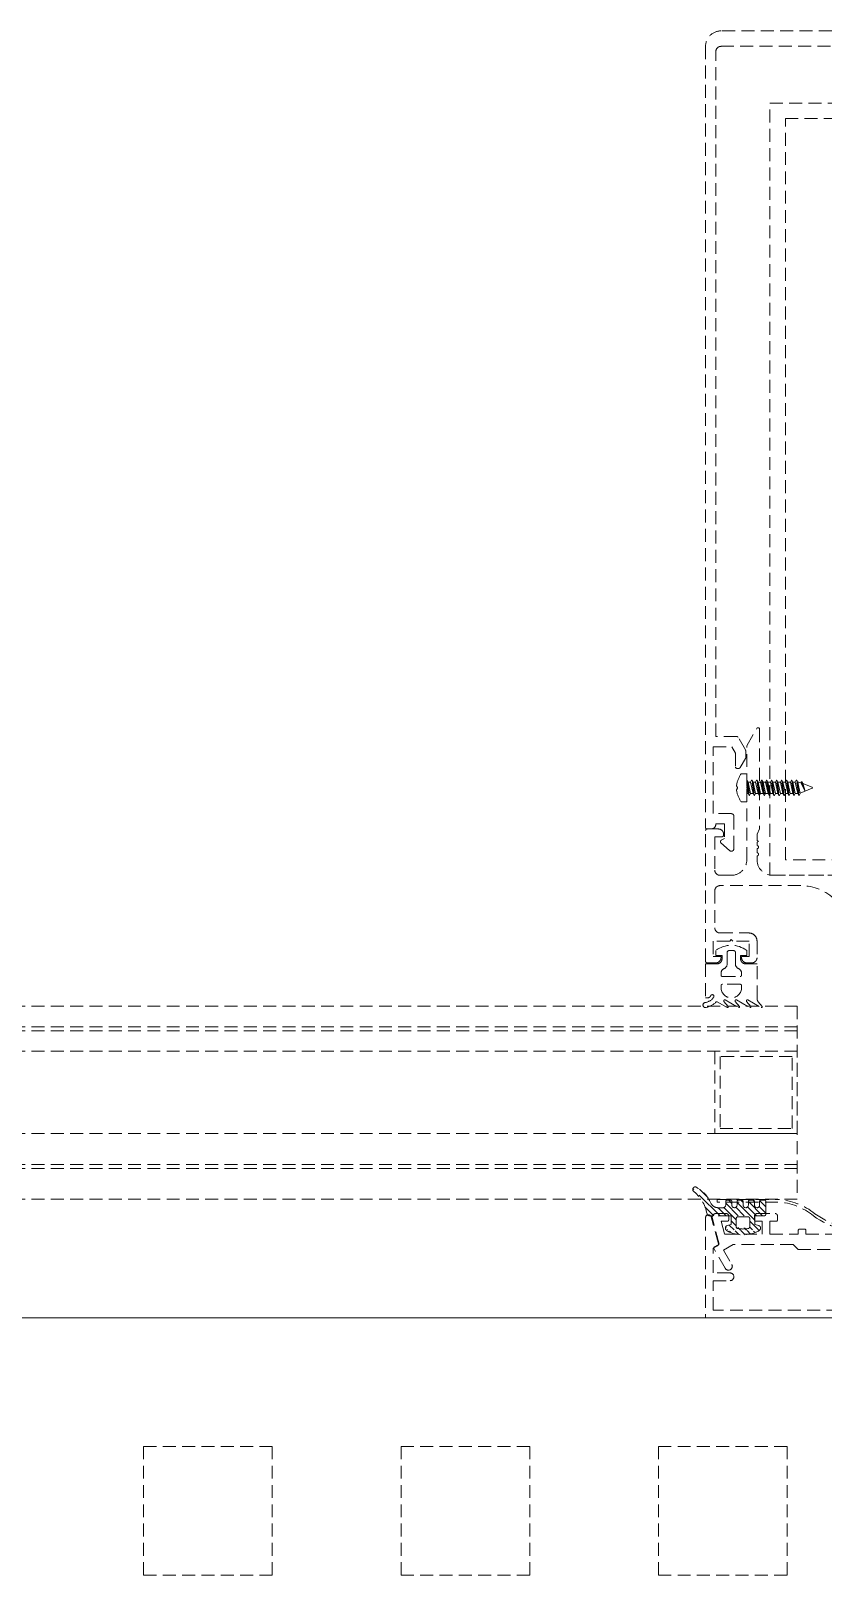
# Model space of a CAD drawing. Extents: x -1457 to 23780, y -2071 to 4205.
# Drawn here: x 4472.81 to 4488.2, y 315 to 345 of the extents above; entities that cross this region are included whole.
import ezdxf

# ---------------------------------------------------------------- set-up
doc = ezdxf.new("R2010")
doc.units = 0
doc.header["$MEASUREMENT"] = 0
doc.linetypes.add('HIDDEN', pattern=[0.375, 0.25, -0.125])
doc.layers.add('M-TEFRIS2-015', color=129, linetype='Continuous', lineweight=9)

msp = doc.modelspace()

# ---------------------------------------------------------------- hatches: boundary and pattern name
at = {"layer": 'M-TEFRIS2-015', "linetype": 'HIDDEN', "lineweight": 0}
h = msp.add_hatch(dxfattribs=at)
h.set_pattern_fill('LINE', color=256, scale=0.666667, angle=585, style=0)
h.set_pattern_definition([(135, (4543.24924, 201.40813), (0.058925565, 0.058925565), [])])
edge = h.paths.add_edge_path()
edge.add_arc((4485.443, 321.984), 0.625, 382.6612, 422.8, ccw=False)
edge.add_arc((4486.164, 322.298), 0.162, 207.04, 269.8973)
edge.add_line((4486.163, 322.137), (4486.244, 322.137))
edge.add_line((4486.244, 322.137), (4486.258, 322.137))
edge.add_line((4486.258, 322.137), (4486.265, 322.137))
edge.add_line((4486.265, 322.137), (4486.272, 322.139))
edge.add_line((4486.272, 322.139), (4486.28, 322.142))
edge.add_line((4486.28, 322.142), (4486.287, 322.146))
edge.add_line((4486.287, 322.146), (4486.293, 322.151))
edge.add_line((4486.293, 322.151), (4486.298, 322.158))
edge.add_line((4486.298, 322.158), (4486.303, 322.165))
edge.add_line((4486.303, 322.165), (4486.306, 322.172))
edge.add_line((4486.306, 322.172), (4486.308, 322.187))
edge.add_line((4486.308, 322.187), (4486.308, 322.262))
edge.add_line((4486.308, 322.262), (4486.308, 322.265))
edge.add_line((4486.308, 322.265), (4486.309, 322.268))
edge.add_line((4486.309, 322.268), (4486.31, 322.271))
edge.add_line((4486.31, 322.271), (4486.311, 322.274))
edge.add_line((4486.311, 322.274), (4486.314, 322.276))
edge.add_line((4486.314, 322.276), (4486.316, 322.279))
edge.add_line((4486.316, 322.279), (4486.319, 322.28))
edge.add_line((4486.319, 322.28), (4486.322, 322.281))
edge.add_line((4486.322, 322.281), (4486.328, 322.282))
edge.add_line((4486.328, 322.282), (4486.408, 322.282))
edge.add_line((4486.408, 322.282), (4486.411, 322.282))
edge.add_line((4486.411, 322.282), (4486.414, 322.281))
edge.add_line((4486.414, 322.281), (4486.417, 322.28))
edge.add_line((4486.417, 322.28), (4486.419, 322.279))
edge.add_line((4486.419, 322.279), (4486.422, 322.276))
edge.add_line((4486.422, 322.276), (4486.424, 322.274))
edge.add_line((4486.424, 322.274), (4486.426, 322.271))
edge.add_line((4486.426, 322.271), (4486.427, 322.268))
edge.add_line((4486.427, 322.268), (4486.428, 322.262))
edge.add_line((4486.428, 322.262), (4486.428, 322.187))
edge.add_line((4486.428, 322.187), (4486.428, 322.179))
edge.add_line((4486.428, 322.179), (4486.43, 322.172))
edge.add_line((4486.43, 322.172), (4486.433, 322.165))
edge.add_line((4486.433, 322.165), (4486.437, 322.158))
edge.add_line((4486.437, 322.158), (4486.442, 322.151))
edge.add_line((4486.442, 322.151), (4486.449, 322.146))
edge.add_line((4486.449, 322.146), (4486.456, 322.142))
edge.add_line((4486.456, 322.142), (4486.463, 322.139))
edge.add_line((4486.463, 322.139), (4486.478, 322.137))
edge.add_line((4486.478, 322.137), (4486.485, 322.137))
edge.add_line((4486.485, 322.137), (4486.492, 322.139))
edge.add_line((4486.492, 322.139), (4486.5, 322.142))
edge.add_line((4486.5, 322.142), (4486.507, 322.146))
edge.add_line((4486.507, 322.146), (4486.513, 322.151))
edge.add_line((4486.513, 322.151), (4486.518, 322.158))
edge.add_line((4486.518, 322.158), (4486.523, 322.165))
edge.add_line((4486.523, 322.165), (4486.526, 322.172))
edge.add_line((4486.526, 322.172), (4486.528, 322.187))
edge.add_line((4486.528, 322.187), (4486.528, 322.262))
edge.add_line((4486.528, 322.262), (4486.528, 322.265))
edge.add_line((4486.528, 322.265), (4486.529, 322.268))
edge.add_line((4486.529, 322.268), (4486.53, 322.271))
edge.add_line((4486.53, 322.271), (4486.531, 322.274))
edge.add_line((4486.531, 322.274), (4486.534, 322.276))
edge.add_line((4486.534, 322.276), (4486.536, 322.279))
edge.add_line((4486.536, 322.279), (4486.539, 322.28))
edge.add_line((4486.539, 322.28), (4486.542, 322.281))
edge.add_line((4486.542, 322.281), (4486.548, 322.282))
edge.add_line((4486.548, 322.282), (4486.628, 322.282))
edge.add_line((4486.628, 322.282), (4486.631, 322.282))
edge.add_line((4486.631, 322.282), (4486.634, 322.281))
edge.add_line((4486.634, 322.281), (4486.637, 322.28))
edge.add_line((4486.637, 322.28), (4486.639, 322.279))
edge.add_line((4486.639, 322.279), (4486.642, 322.276))
edge.add_line((4486.642, 322.276), (4486.644, 322.274))
edge.add_line((4486.644, 322.274), (4486.646, 322.271))
edge.add_line((4486.646, 322.271), (4486.647, 322.268))
edge.add_line((4486.647, 322.268), (4486.648, 322.262))
edge.add_line((4486.648, 322.262), (4486.648, 322.187))
edge.add_line((4486.648, 322.187), (4486.648, 322.179))
edge.add_line((4486.648, 322.179), (4486.65, 322.172))
edge.add_line((4486.65, 322.172), (4486.653, 322.165))
edge.add_line((4486.653, 322.165), (4486.657, 322.158))
edge.add_line((4486.657, 322.158), (4486.662, 322.151))
edge.add_line((4486.662, 322.151), (4486.669, 322.146))
edge.add_line((4486.669, 322.146), (4486.676, 322.142))
edge.add_line((4486.676, 322.142), (4486.683, 322.139))
edge.add_line((4486.683, 322.139), (4486.698, 322.137))
edge.add_line((4486.698, 322.137), (4486.705, 322.137))
edge.add_line((4486.705, 322.137), (4486.712, 322.139))
edge.add_line((4486.712, 322.139), (4486.72, 322.142))
edge.add_line((4486.72, 322.142), (4486.727, 322.146))
edge.add_line((4486.727, 322.146), (4486.733, 322.151))
edge.add_line((4486.733, 322.151), (4486.738, 322.158))
edge.add_line((4486.738, 322.158), (4486.743, 322.165))
edge.add_line((4486.743, 322.165), (4486.746, 322.172))
edge.add_line((4486.746, 322.172), (4486.748, 322.187))
edge.add_line((4486.748, 322.187), (4486.748, 322.262))
edge.add_line((4486.748, 322.262), (4486.748, 322.265))
edge.add_line((4486.748, 322.265), (4486.749, 322.268))
edge.add_line((4486.749, 322.268), (4486.75, 322.271))
edge.add_line((4486.75, 322.271), (4486.751, 322.274))
edge.add_line((4486.751, 322.274), (4486.754, 322.276))
edge.add_line((4486.754, 322.276), (4486.756, 322.279))
edge.add_line((4486.756, 322.279), (4486.759, 322.28))
edge.add_line((4486.759, 322.28), (4486.762, 322.281))
edge.add_line((4486.762, 322.281), (4486.768, 322.282))
edge.add_line((4486.768, 322.282), (4486.848, 322.282))
edge.add_line((4486.848, 322.282), (4486.851, 322.282))
edge.add_line((4486.851, 322.282), (4486.854, 322.281))
edge.add_line((4486.854, 322.281), (4486.857, 322.28))
edge.add_line((4486.857, 322.28), (4486.859, 322.279))
edge.add_line((4486.859, 322.279), (4486.862, 322.276))
edge.add_line((4486.862, 322.276), (4486.864, 322.274))
edge.add_line((4486.864, 322.274), (4486.866, 322.271))
edge.add_line((4486.866, 322.271), (4486.867, 322.268))
edge.add_line((4486.867, 322.268), (4486.868, 322.262))
edge.add_line((4486.868, 322.262), (4486.868, 322.187))
edge.add_line((4486.868, 322.187), (4486.868, 322.179))
edge.add_line((4486.868, 322.179), (4486.87, 322.172))
edge.add_line((4486.87, 322.172), (4486.873, 322.165))
edge.add_line((4486.873, 322.165), (4486.877, 322.158))
edge.add_line((4486.877, 322.158), (4486.882, 322.151))
edge.add_line((4486.882, 322.151), (4486.889, 322.146))
edge.add_line((4486.889, 322.146), (4486.896, 322.142))
edge.add_line((4486.896, 322.142), (4486.903, 322.139))
edge.add_line((4486.903, 322.139), (4486.918, 322.137))
edge.add_line((4486.918, 322.137), (4486.925, 322.137))
edge.add_line((4486.925, 322.137), (4486.932, 322.139))
edge.add_line((4486.932, 322.139), (4486.94, 322.142))
edge.add_line((4486.94, 322.142), (4486.947, 322.146))
edge.add_line((4486.947, 322.146), (4486.953, 322.151))
edge.add_line((4486.953, 322.151), (4486.958, 322.158))
edge.add_line((4486.958, 322.158), (4486.963, 322.165))
edge.add_line((4486.963, 322.165), (4486.966, 322.172))
edge.add_line((4486.966, 322.172), (4486.968, 322.187))
edge.add_line((4486.968, 322.187), (4486.968, 322.262))
edge.add_line((4486.968, 322.262), (4486.968, 322.265))
edge.add_line((4486.968, 322.265), (4486.969, 322.268))
edge.add_line((4486.969, 322.268), (4486.97, 322.271))
edge.add_line((4486.97, 322.271), (4486.971, 322.274))
edge.add_line((4486.971, 322.274), (4486.974, 322.276))
edge.add_line((4486.974, 322.276), (4486.976, 322.279))
edge.add_line((4486.976, 322.279), (4486.979, 322.28))
edge.add_line((4486.979, 322.28), (4486.982, 322.281))
edge.add_line((4486.982, 322.281), (4486.988, 322.282))
edge.add_line((4486.988, 322.282), (4487.068, 322.282))
edge.add_line((4487.068, 322.282), (4487.071, 322.282))
edge.add_line((4487.071, 322.282), (4487.074, 322.282))
edge.add_line((4487.074, 322.282), (4487.077, 322.28))
edge.add_line((4487.077, 322.28), (4487.079, 322.279))
edge.add_line((4487.079, 322.279), (4487.082, 322.277))
edge.add_line((4487.082, 322.277), (4487.084, 322.274))
edge.add_line((4487.084, 322.274), (4487.086, 322.271))
edge.add_line((4487.086, 322.271), (4487.087, 322.268))
edge.add_line((4487.087, 322.268), (4487.088, 322.262))
edge.add_line((4487.088, 322.262), (4487.088, 322.011))
edge.add_arc((4487.058, 322.011), 0.03, 270, 360, ccw=False)
edge.add_line((4487.058, 321.981), (4486.874, 321.981))
edge.add_line((4486.874, 321.981), (4486.874, 321.811))
edge.add_line((4486.874, 321.811), (4486.949, 321.791))
edge.add_arc((4486.936, 321.743), 0.05, 327.9606, 435.4015, ccw=False)
edge.add_arc((4486.894, 321.769), 0.1, 296.3878, 327.9606, ccw=False)
edge.add_arc((4486.644, 322.273), 0.663, 243.6122, 296.3878, ccw=False)
edge.add_arc((4486.394, 321.769), 0.1, 212.0394, 243.6122, ccw=False)
edge.add_arc((4486.351, 321.743), 0.05, 104.5985, 212.0394, ccw=False)
edge.add_line((4486.339, 321.791), (4486.414, 321.811))
edge.add_line((4486.414, 321.811), (4486.414, 321.981))
edge.add_line((4486.414, 321.981), (4485.994, 321.981))
edge.add_arc((4485.994, 322.031), 0.05, 193.1598, 270, ccw=False)
edge.add_arc((4485.196, 321.875), 0.763, 370.8798, 411.3382)
edge.add_arc((4485.716, 322.493), 0.0486, 74.5683, 206.9707, ccw=False)
edge = h.paths.add_edge_path(flags=16)
edge.add_arc((4486.544, 321.783), 0.03, 180, 259.176, ccw=False)
edge.add_line((4486.514, 321.783), (4486.514, 321.951))
edge.add_arc((4486.544, 321.951), 0.03, 90, 180, ccw=False)
edge.add_line((4486.544, 321.981), (4486.744, 321.981))
edge.add_arc((4486.744, 321.951), 0.03, 360, 450, ccw=False)
edge.add_line((4486.774, 321.951), (4486.774, 321.783))
edge.add_arc((4486.744, 321.783), 0.03, 280.824, 360, ccw=False)
edge.add_arc((4486.644, 322.306), 0.562, 259.176, 280.824, ccw=False)

# ---------------------------------------------------------------- linework, layer by layer
for p, q in [((4486.608, 330.565), (4486.717, 330.565)), ((4486.717, 330.024), (4486.717, 330.565)), ((4486.724, 330.441), (4486.717, 330.441)), ((4486.764, 330.148), (4486.717, 330.435)), ((4486.717, 330.309), (4486.744, 330.183)), ((4486.724, 330.441), (4486.772, 330.148)), ((4486.744, 330.407), (4486.724, 330.441)), ((4486.792, 330.407), (4486.744, 330.407)), ((4486.792, 330.183), (4486.744, 330.407)), ((4486.812, 330.441), (4486.792, 330.407)), ((4486.792, 330.407), (4486.84, 330.183)), ((4486.82, 330.441), (4486.812, 330.441)), ((4486.86, 330.148), (4486.812, 330.441)), ((4486.84, 330.407), (4486.82, 330.441)), ((4486.82, 330.441), (4486.868, 330.148)), ((4486.889, 330.407), (4486.84, 330.407)), ((4486.888, 330.183), (4486.84, 330.407)), ((4486.909, 330.441), (4486.889, 330.407)), ((4486.889, 330.407), (4486.937, 330.183)), ((4486.917, 330.441), (4486.909, 330.441)), ((4486.957, 330.148), (4486.909, 330.441)), ((4486.937, 330.407), (4486.917, 330.441)), ((4486.917, 330.441), (4486.965, 330.148)), ((4486.985, 330.183), (4486.937, 330.407)), ((4486.985, 330.407), (4486.937, 330.407)), ((4487.005, 330.441), (4486.985, 330.407)), ((4486.985, 330.407), (4487.033, 330.183)), ((4486.989, 330.407), (4487.178, 330.407)), ((4487.013, 330.441), (4487.005, 330.441)), ((4487.053, 330.148), (4487.005, 330.441)), ((4487.033, 330.407), (4487.013, 330.441)), ((4487.013, 330.441), (4487.061, 330.148)), ((4487.081, 330.183), (4487.033, 330.407)), ((4487.081, 330.407), (4487.033, 330.407)), ((4487.101, 330.441), (4487.081, 330.407)), ((4487.081, 330.407), (4487.13, 330.183)), ((4487.109, 330.441), (4487.101, 330.441)), ((4487.15, 330.148), (4487.101, 330.441)), ((4487.129, 330.407), (4487.109, 330.441)), ((4487.109, 330.441), (4487.158, 330.148)), ((4487.178, 330.183), (4487.129, 330.407)), ((4487.198, 330.441), (4487.178, 330.407)), ((4487.178, 330.407), (4487.226, 330.183)), ((4487.198, 330.441), (4487.206, 330.441)), ((4487.246, 330.148), (4487.198, 330.441)), ((4487.226, 330.407), (4487.206, 330.441)), ((4487.206, 330.441), (4487.254, 330.148)), ((4487.274, 330.407), (4487.226, 330.407)), ((4487.274, 330.183), (4487.226, 330.407)), ((4487.294, 330.441), (4487.274, 330.407)), ((4487.274, 330.407), (4487.323, 330.183)), ((4487.343, 330.148), (4487.294, 330.441)), ((4487.302, 330.441), (4487.294, 330.441)), ((4487.302, 330.441), (4487.351, 330.148)), ((4487.322, 330.407), (4487.302, 330.441)), ((4487.371, 330.183), (4487.322, 330.407)), ((4487.371, 330.407), (4487.322, 330.407)), ((4487.391, 330.441), (4487.371, 330.407)), ((4487.371, 330.407), (4487.419, 330.183)), ((4487.391, 330.441), (4487.399, 330.441)), ((4487.439, 330.148), (4487.391, 330.441)), ((4487.419, 330.407), (4487.399, 330.441)), ((4487.399, 330.441), (4487.447, 330.148)), ((4487.419, 330.407), (4487.467, 330.407)), ((4487.467, 330.183), (4487.419, 330.407)), ((4487.487, 330.441), (4487.467, 330.407)), ((4487.467, 330.407), (4487.515, 330.183)), ((4487.535, 330.148), (4487.487, 330.441)), ((4487.487, 330.441), (4487.495, 330.441)), ((4487.495, 330.441), (4487.543, 330.148)), ((4487.515, 330.407), (4487.495, 330.441)), ((4487.563, 330.183), (4487.515, 330.407)), ((4487.564, 330.407), (4487.515, 330.407)), ((4487.584, 330.441), (4487.564, 330.407)), ((4487.564, 330.407), (4487.612, 330.183)), ((4487.632, 330.148), (4487.584, 330.441)), ((4487.584, 330.441), (4487.592, 330.441)), ((4487.592, 330.441), (4487.64, 330.148)), ((4487.612, 330.407), (4487.592, 330.441)), ((4487.66, 330.183), (4487.612, 330.407)), ((4487.66, 330.407), (4487.612, 330.407)), ((4487.68, 330.441), (4487.66, 330.407)), ((4487.728, 330.148), (4487.68, 330.441)), ((4487.688, 330.441), (4487.68, 330.441)), ((4487.688, 330.441), (4487.736, 330.148)), ((4487.708, 330.407), (4487.688, 330.441)), ((4487.756, 330.183), (4487.708, 330.407)), ((4487.726, 330.407), (4487.708, 330.407)), ((4487.765, 330.393), (4487.726, 330.407)), ((4487.777, 330.414), (4487.765, 330.393)), ((4487.765, 330.393), (4487.853, 330.227)), ((4487.793, 330.341), (4487.777, 330.414)), ((4487.785, 330.414), (4487.777, 330.414)), ((4487.805, 330.379), (4487.785, 330.414)), ((4487.785, 330.414), (4487.806, 330.315)), ((4487.806, 330.315), (4487.793, 330.341)), ((4487.853, 330.227), (4487.805, 330.379)), ((4487.985, 330.305), (4487.805, 330.379)), ((4487.992, 330.295), (4487.985, 330.305)), ((4486.608, 330.024), (4486.717, 330.024)), ((4486.744, 330.183), (4486.717, 330.183)), ((4486.744, 330.183), (4486.764, 330.148)), ((4486.744, 330.183), (4486.764, 330.148)), ((4486.764, 330.148), (4486.772, 330.148)), ((4486.772, 330.148), (4486.792, 330.183)), ((4486.84, 330.183), (4486.792, 330.183)), ((4486.84, 330.183), (4486.86, 330.148)), ((4486.84, 330.183), (4486.86, 330.148)), ((4486.86, 330.148), (4486.868, 330.148)), ((4486.868, 330.148), (4486.888, 330.183)), ((4486.888, 330.183), (4486.937, 330.183)), ((4486.937, 330.183), (4486.957, 330.148)), ((4486.937, 330.183), (4486.957, 330.148)), ((4487.13, 330.183), (4486.941, 330.183)), ((4486.957, 330.148), (4486.965, 330.148)), ((4486.965, 330.148), (4486.985, 330.183)), ((4486.985, 330.183), (4487.033, 330.183)), ((4486.985, 330.183), (4487.033, 330.183)), ((4487.033, 330.183), (4487.053, 330.148)), ((4487.033, 330.183), (4487.053, 330.148)), ((4487.053, 330.148), (4487.061, 330.148)), ((4487.061, 330.148), (4487.081, 330.183)), ((4487.081, 330.183), (4487.13, 330.183)), ((4487.081, 330.183), (4487.13, 330.183)), ((4487.13, 330.183), (4487.15, 330.148)), ((4487.13, 330.183), (4487.15, 330.148)), ((4487.15, 330.148), (4487.158, 330.148)), ((4487.158, 330.148), (4487.178, 330.183)), ((4487.178, 330.183), (4487.226, 330.183)), ((4487.178, 330.183), (4487.226, 330.183)), ((4487.226, 330.183), (4487.246, 330.148)), ((4487.226, 330.183), (4487.246, 330.148)), ((4487.246, 330.148), (4487.254, 330.148)), ((4487.254, 330.148), (4487.274, 330.183)), ((4487.274, 330.183), (4487.323, 330.183)), ((4487.323, 330.183), (4487.343, 330.148)), ((4487.323, 330.183), (4487.343, 330.148)), ((4487.343, 330.148), (4487.351, 330.148)), ((4487.351, 330.148), (4487.371, 330.183)), ((4487.419, 330.183), (4487.371, 330.183)), ((4487.419, 330.183), (4487.439, 330.148)), ((4487.419, 330.183), (4487.439, 330.148)), ((4487.439, 330.148), (4487.447, 330.148)), ((4487.447, 330.148), (4487.467, 330.183)), ((4487.467, 330.183), (4487.515, 330.183)), ((4487.515, 330.183), (4487.535, 330.148)), ((4487.515, 330.183), (4487.535, 330.148)), ((4487.535, 330.148), (4487.543, 330.148)), ((4487.543, 330.148), (4487.563, 330.183)), ((4487.563, 330.183), (4487.612, 330.183)), ((4487.612, 330.183), (4487.632, 330.148)), ((4487.612, 330.183), (4487.632, 330.148)), ((4487.632, 330.148), (4487.64, 330.148)), ((4487.64, 330.148), (4487.66, 330.183)), ((4487.66, 330.183), (4487.708, 330.183)), ((4487.708, 330.183), (4487.728, 330.148)), ((4487.728, 330.148), (4487.736, 330.148)), ((4487.736, 330.148), (4487.756, 330.183)), ((4487.754, 330.193), (4487.985, 330.285)), ((4487.756, 330.183), (4487.754, 330.193)), ((4487.985, 330.285), (4487.992, 330.295)), ((4487.698, 326.053), (4318.532, 326.053)), ((4487.698, 326.053), (4487.698, 322.301)), ((4487.698, 325.653), (4318.532, 325.653)), ((4487.698, 325.577), (4318.532, 325.577)), ((4487.698, 325.177), (4318.532, 325.177)), ((4487.698, 323.577), (4318.532, 323.577)), ((4487.698, 322.977), (4318.532, 322.977)), ((4487.698, 322.901), (4318.532, 322.901)), ((4487.698, 322.301), (4318.532, 322.301)), ((4025.505, 320), (4787.5, 320)), ((4787.5, 320), (4025.505, 320)), ((4475, 320), (4475, 320)), ((4477.5, 320), (4477.5, 320)), ((4480, 320), (4480, 320)), ((4482.5, 320), (4482.5, 320)), ((4485, 320), (4485, 320)), ((4487.5, 320), (4487.5, 320)), ((4475, 317.5), (4477.5, 317.5)), ((4475, 315), (4475, 317.5)), ((4477.5, 315), (4477.5, 317.5)), ((4480, 317.5), (4482.5, 317.5)), ((4480, 315), (4480, 317.5)), ((4482.5, 315), (4482.5, 317.5)), ((4485, 317.5), (4487.5, 317.5)), ((4485, 315), (4485, 317.5)), ((4487.5, 315), (4487.5, 317.5)), ((4475, 315), (4477.5, 315)), ((4480, 315), (4482.5, 315)), ((4485, 315), (4487.5, 315))]:
    msp.add_line(p, q, dxfattribs=at)
for points in [[(4492.117, 345), (4486.217, 345, 0.414214), (4485.917, 344.7), (4485.917, 329.523, 0.470043), (4485.947, 329.495), (4486.017, 329.495, 0.430327), (4486.117, 329.593), (4486.287, 329.593), (4486.287, 329.313), (4486.222, 329.275, 0.508142), (4486.216, 329.227), (4486.383, 329.076, 0.650971), (4486.467, 329.113), (4486.467, 329.743, 0.414214), (4486.417, 329.793), (4486.067, 329.793), (4486.067, 331.093), (4486.425, 331.093), (4486.497, 330.969), (4486.497, 330.703, 0.414214), (4486.527, 330.673), (4486.564, 330.673, 0.267949), (4486.59, 330.688), (4486.693, 330.866, 0.131652), (4486.697, 330.881), (4486.697, 331.015, 0.131652), (4486.693, 331.03), (4486.549, 331.278, 0.267949), (4486.523, 331.293), (4486.117, 331.293), (4486.117, 344.6, -0.414214), (4486.217, 344.7), (4492.117, 344.7)], [(4488.717, 327.445, 0.414214), (4487.767, 328.395), (4486.197, 328.395, 0.414214), (4486.097, 328.295), (4486.097, 327.575, 0.414214), (4486.197, 327.475), (4486.757, 327.475, -0.414214), (4486.917, 327.315), (4486.917, 326.995, -0.414214), (4486.817, 326.895), (4486.717, 326.895, -0.414214), (4486.617, 326.995), (4486.617, 327.015), (4486.767, 327.015), (4486.767, 327.315), (4486.447, 327.315), (4486.417, 327.345), (4486.387, 327.315), (4486.067, 327.315), (4486.067, 327.015), (4486.217, 327.015), (4486.217, 326.995, -0.414214), (4486.117, 326.895), (4485.947, 326.895, -0.414214), (4485.917, 326.925), (4485.917, 328.395), (4485.917, 329.465, -0.414214), (4485.947, 329.495), (4486.167, 329.495, -0.414214), (4486.267, 329.395), (4486.267, 329.375, -0.414214), (4486.237, 329.345), (4486.097, 329.345), (4486.097, 328.695, 0.414214), (4486.197, 328.595), (4486.417, 328.595, 0.414214), (4486.717, 328.895), (4486.717, 330.265), (4486.747, 330.295), (4486.717, 330.325), (4486.717, 331.112), (4486.911, 331.448, -0.767327), (4486.967, 331.433), (4486.967, 329.497), (4486.917, 329.395), (4486.917, 329.271), (4486.947, 329.253), (4486.917, 329.236), (4486.917, 329.173, -1), (4486.917, 329.113), (4486.917, 329.033, -1), (4486.917, 328.973), (4486.917, 328.895, 0.414214), (4487.217, 328.595), (4489.167, 328.595)], [(4492.417, 322.298), (4492.417, 322.248), (4491.618, 322.248, 0.10228), (4490.322, 321.98, -0.152313), (4489.167, 321.62, -0.152313), (4488.011, 321.98, 0.159108), (4487.322, 322.248), (4486.144, 322.248), (4486.144, 322.298), (4487.323, 322.298, -0.158967), (4488.041, 322.02, 0.152054), (4489.167, 321.67, 0.152944), (4490.298, 322.024, -0.10266), (4491.618, 322.298), (4492.417, 322.298)], [(4488.337, 321.324), (4487.729, 321.324, -0.198912), (4487.708, 321.333), (4487.617, 321.424), (4486.453, 321.424), (4486.266, 321.316), (4486.427, 321.037, -1), (4486.297, 320.962), (4486.081, 321.336, -0.414214), (4486.092, 321.377), (4486.183, 321.43), (4486.049, 321.93, -0.493145), (4486.121, 322.024), (4486.317, 322.024, -0.414214), (4486.367, 321.974), (4486.367, 321.904, -0.414214), (4486.337, 321.874), (4486.22, 321.874), (4486.286, 321.624), (4487.017, 321.624), (4487.017, 321.874), (4486.897, 321.874, -0.414214), (4486.867, 321.904), (4486.867, 321.974, -0.414214), (4486.917, 322.024), (4487.267, 322.024, -0.414214), (4487.317, 321.974), (4487.317, 321.904, -0.414214), (4487.287, 321.874), (4487.167, 321.874), (4487.167, 321.624), (4487.717, 321.624), (4487.717, 321.694, -0.414214), (4487.747, 321.724), (4487.837, 321.724, -0.414214), (4487.867, 321.694), (4487.867, 321.624), (4490.467, 321.624)]]:
    msp.add_lwpolyline(points, format="xyb", dxfattribs=at)
for points in [[(4487.167, 343.595), (4491.167, 343.595), (4491.167, 328.595), (4487.167, 328.595)], [(4487.467, 343.295), (4490.867, 343.295), (4490.867, 328.895), (4487.467, 328.895)], [(4487.698, 323.577), (4487.698, 325.177), (4486.098, 325.177), (4486.098, 323.577)], [(4487.598, 323.677), (4487.598, 325.077), (4486.198, 325.077), (4486.198, 323.677)]]:
    msp.add_lwpolyline(points, close=True, dxfattribs=at)
for points in [[(4486.517, 330.333), (4486.539, 330.303), (4486.539, 330.287), (4486.517, 330.257)], [(4487.66, 330.407), (4487.708, 330.183)]]:
    msp.add_lwpolyline(points, dxfattribs=at)
for points in [[(4486.697, 326.875, -0.414214), (4486.597, 326.975), (4486.597, 327.035), (4486.717, 327.035), (4486.717, 327.135, 0.333333), (4486.117, 327.135), (4486.117, 327.035), (4486.237, 327.035), (4486.237, 326.975, -0.414214), (4486.137, 326.875), (4485.917, 326.875), (4485.917, 326.215), (4485.956, 326.215, 0.307685), (4486.017, 326.256, -1.128702), (4486.074, 326.225, -0.201212), (4485.915, 326.125, 0.978531), (4485.916, 326.025, 0.1613), (4486.122, 326.135, -0.307572), (4486.144, 326.137), (4486.335, 326.027, 0.8391), (4486.354, 326.049), (4486.275, 326.144, -0.8391), (4486.3, 326.174), (4486.555, 326.027, 0.8391), (4486.574, 326.049), (4486.495, 326.144, -0.8391), (4486.52, 326.174), (4486.775, 326.027, 0.8391), (4486.794, 326.049), (4486.715, 326.144, -0.8391), (4486.74, 326.174), (4486.995, 326.027, 0.8391), (4487.014, 326.049), (4486.94, 326.137, -0.176327), (4486.917, 326.202), (4486.917, 326.875)], [(4486.497, 326.875), (4486.497, 327.101, 0.375047), (4486.471, 327.131, 0.067879), (4486.363, 327.131, 0.375047), (4486.337, 327.101), (4486.337, 326.875, -0.298217), (4486.277, 326.783, 0.298217), (4486.217, 326.692), (4486.217, 326.658, 0.414214), (4486.247, 326.628), (4486.587, 326.628, 0.414214), (4486.617, 326.658), (4486.617, 326.692, 0.298217), (4486.557, 326.783, -0.298217)], [(4486.217, 326.448), (4486.217, 326.415, 1), (4486.617, 326.415), (4486.617, 326.448, 0.414214), (4486.587, 326.478), (4486.247, 326.478, 0.414214)], [(4485.728, 322.54, -0.176952), (4486.02, 322.225, 0.281357), (4486.163, 322.137), (4486.244, 322.137), (4486.258, 322.137), (4486.265, 322.137), (4486.272, 322.139), (4486.28, 322.142), (4486.287, 322.146), (4486.293, 322.151), (4486.298, 322.158), (4486.303, 322.165), (4486.306, 322.172), (4486.308, 322.187), (4486.308, 322.262), (4486.308, 322.265), (4486.309, 322.268), (4486.31, 322.271), (4486.311, 322.274), (4486.314, 322.276), (4486.316, 322.279), (4486.319, 322.28), (4486.322, 322.281), (4486.328, 322.282), (4486.408, 322.282), (4486.411, 322.282), (4486.414, 322.281), (4486.417, 322.28), (4486.419, 322.279), (4486.422, 322.276), (4486.424, 322.274), (4486.426, 322.271), (4486.427, 322.268), (4486.428, 322.262), (4486.428, 322.187), (4486.428, 322.179), (4486.43, 322.172), (4486.433, 322.165), (4486.437, 322.158), (4486.442, 322.151), (4486.449, 322.146), (4486.456, 322.142), (4486.463, 322.139), (4486.478, 322.137), (4486.485, 322.137), (4486.492, 322.139), (4486.5, 322.142), (4486.507, 322.146), (4486.513, 322.151), (4486.518, 322.158), (4486.523, 322.165), (4486.526, 322.172), (4486.528, 322.187), (4486.528, 322.262), (4486.528, 322.265), (4486.529, 322.268), (4486.53, 322.271), (4486.531, 322.274), (4486.534, 322.276), (4486.536, 322.279), (4486.539, 322.28), (4486.542, 322.281), (4486.548, 322.282), (4486.628, 322.282), (4486.631, 322.282), (4486.634, 322.281), (4486.637, 322.28), (4486.639, 322.279), (4486.642, 322.276), (4486.644, 322.274), (4486.646, 322.271), (4486.647, 322.268), (4486.648, 322.262), (4486.648, 322.187), (4486.648, 322.179), (4486.65, 322.172), (4486.653, 322.165), (4486.657, 322.158), (4486.662, 322.151), (4486.669, 322.146), (4486.676, 322.142), (4486.683, 322.139), (4486.698, 322.137), (4486.705, 322.137), (4486.712, 322.139), (4486.72, 322.142), (4486.727, 322.146), (4486.733, 322.151), (4486.738, 322.158), (4486.743, 322.165), (4486.746, 322.172), (4486.748, 322.187), (4486.748, 322.262), (4486.748, 322.265), (4486.749, 322.268), (4486.75, 322.271), (4486.751, 322.274), (4486.754, 322.276), (4486.756, 322.279), (4486.759, 322.28), (4486.762, 322.281), (4486.768, 322.282), (4486.848, 322.282), (4486.851, 322.282), (4486.854, 322.281), (4486.857, 322.28), (4486.859, 322.279), (4486.862, 322.276), (4486.864, 322.274), (4486.866, 322.271), (4486.867, 322.268), (4486.868, 322.262), (4486.868, 322.187), (4486.868, 322.179), (4486.87, 322.172), (4486.873, 322.165), (4486.877, 322.158), (4486.882, 322.151), (4486.889, 322.146), (4486.896, 322.142), (4486.903, 322.139), (4486.918, 322.137), (4486.925, 322.137), (4486.932, 322.139), (4486.94, 322.142), (4486.947, 322.146), (4486.953, 322.151), (4486.958, 322.158), (4486.963, 322.165), (4486.966, 322.172), (4486.968, 322.187), (4486.968, 322.262), (4486.968, 322.265), (4486.969, 322.268), (4486.97, 322.271), (4486.971, 322.274), (4486.974, 322.276), (4486.976, 322.279), (4486.979, 322.28), (4486.982, 322.281), (4486.988, 322.282), (4487.068, 322.282), (4487.071, 322.282), (4487.074, 322.282), (4487.077, 322.28), (4487.079, 322.279), (4487.082, 322.277), (4487.084, 322.274), (4487.086, 322.271), (4487.087, 322.268), (4487.088, 322.262), (4487.088, 322.011, -0.414214), (4487.058, 321.981), (4486.874, 321.981), (4486.874, 321.811), (4486.949, 321.791, -0.506456), (4486.978, 321.716, -0.13864), (4486.938, 321.68, -0.234436), (4486.349, 321.68, -0.13864), (4486.309, 321.716, -0.506456), (4486.339, 321.791), (4486.414, 321.811), (4486.414, 321.981), (4485.994, 321.981, -0.348434), (4485.945, 322.019, 0.17839), (4485.672, 322.471, -0.651907)], [(4486.067, 320.15), (4486.067, 320.72), (4486.392, 320.72, 1), (4486.392, 320.87), (4486.067, 320.87), (4486.067, 321.35), (4486.152, 321.399, 0.339454), (4486.166, 321.433), (4486.025, 321.959, 0.876976), (4485.917, 321.945), (4485.917, 320), (4492.417, 320), (4492.417, 321.945, 0.876976), (4492.309, 321.959), (4492.168, 321.433, 0.339454), (4492.182, 321.399), (4492.267, 321.35), (4492.267, 320.87), (4491.942, 320.87, 1), (4491.942, 320.72), (4492.267, 320.72), (4492.267, 320.15)], [(4486.538, 321.734, -0.359904), (4486.514, 321.763), (4486.514, 321.931, -0.414214), (4486.544, 321.961), (4486.744, 321.961, -0.414214), (4486.774, 321.931), (4486.774, 321.763, -0.359904), (4486.749, 321.734, -0.094739)], [(4486.538, 321.734, -0.359904), (4486.514, 321.763), (4486.514, 321.931, -0.414214), (4486.544, 321.961), (4486.744, 321.961, -0.414214), (4486.774, 321.931), (4486.774, 321.763, -0.359904), (4486.749, 321.734, -0.094739)]]:
    msp.add_lwpolyline(points, format="xyb", close=True, dxfattribs=at)
for centre, start, end in [((4487.033, 330.265), 144.7573, 172.4905), ((4487.033, 330.325), 187.5095, 215.2427)]:
    msp.add_arc(centre, 0.521, start, end, dxfattribs=at)

doc.saveas('drawing.dxf')
